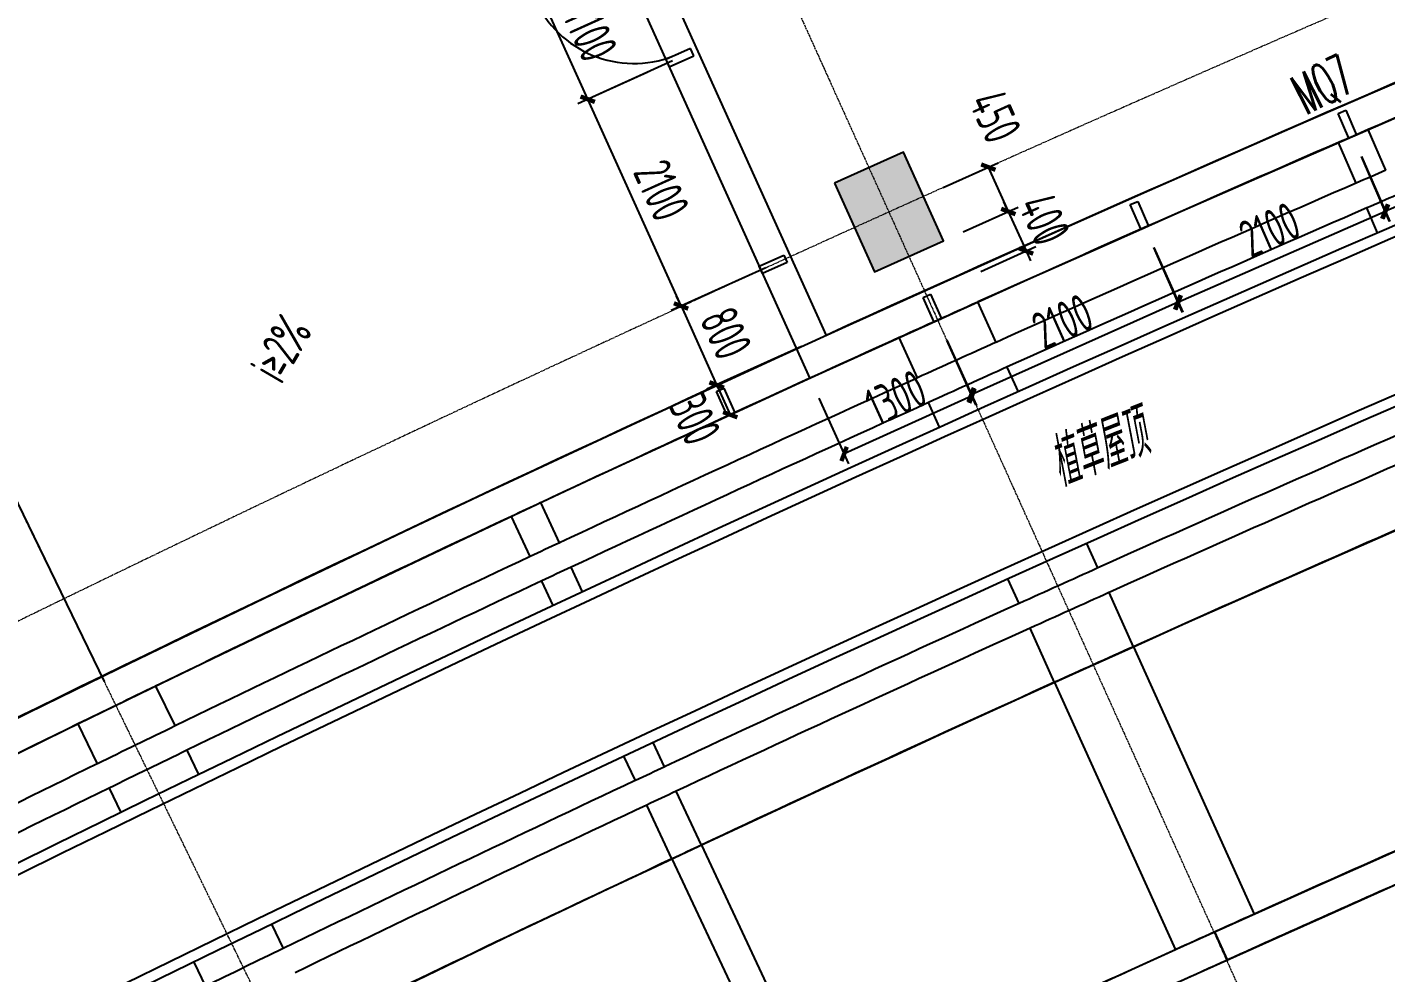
# Model space of a CAD drawing. Header units: millimetres. Extents: x 0 to 12110233, y -6694180 to 0.
# Drawn here: x 11649967 to 11662542, y -6433617 to -6424866 of the extents above; entities that cross this region are included whole.
import ezdxf

# ---------------------------------------------------------------- set-up
doc = ezdxf.new("R2010")
doc.units = ezdxf.units.MM
doc.header["$LTSCALE"] = 10
doc.linetypes.add('A1-RG-AXIS-3~4F$0$CENTER', pattern=[50.8, 31.75, -6.35, 6.35, -6.35])
for name, color, linetype in [('A1-RD-3F$0$A-DIMS-1：100', 1, 'Continuous'), ('A1-RD-3F$0$A-DOOR', 32, 'Continuous'), ('A1-RD-3F$0$A-GLAX', 140, 'Continuous'), ('A1-RD-3F$0$A-GLAZ', 140, 'Continuous'), ('A1-RD-3F$0$A-louban', 5, 'Continuous'), ('A1-RG-AXIS-3~4F$0$A-COLU-HATH', 8, 'Continuous'), ('A1-RG-AXIS-3~4F$0$A-COLUMN', 7, 'Continuous'), ('A1-RG-AXIS-3~4F$0$A2-RG-AXIS-150$0$A-DIMS-100', 1, 'Continuous'), ('A1-RI-F3$0$A-DIMS-1：100', 1, 'Continuous'), ('A1-RI-F3$0$A-EVAC1', 5, 'Continuous'), ('A1-RI-F3$0$A-GLAX', 140, 'Continuous'), ('A1-RI-F3$0$A-SYMB-NAME', 4, 'Continuous'), ('A1-RI-F3$0$A-SYMB-STRS', 1, 'Continuous'), ('A1-RI-F3$0$A-TEXT1', 4, 'Continuous'), ('A1-RI-F3$0$A1-RI-F3$0$A-DETL-PEN1', 245, 'Continuous'), ('A1-RI-F3$0$A1-RI-F3$0$A-DETL-PEN2', 233, 'Continuous'), ('A1-RI-F3$0$Crescent canopy$0$A-DETL-PEN1', 245, 'Continuous'), ('A1-RI-F3$0$Crescent canopy$0$A-DETL-PEN2', 233, 'Continuous'), ('A1-RI-F3$0$N-SYMB-DOOR', 13, 'Continuous'), ('A1-RI-F3$0$N-SYMB-DOOR1', 13, 'Continuous'), ('A1-RI-F3$0$N-SYMB-DOOR2', 13, 'Continuous')]:
    doc.layers.add(name, color=color, linetype=linetype)
doc.layers.add('A1-RG-AXIS-3~4F$0$A-GRID', color=1, linetype='A1-RG-AXIS-3~4F$0$CENTER', lineweight=9)
doc.styles.add('A1-RD-3F$0$XD2008', font='xd-hzs.shx', dxfattribs={"width": 0.7, "bigfont": 'xd-hztxt.shx'})
doc.styles.add('A1-RG-AXIS-3~4F$0$A2-RG-AXIS-150$0$XD2008', font='romans.shx', dxfattribs={"width": 0.7})
doc.styles.add('A1-RI-F3$0$ECADI', font='gbeitc.shx', dxfattribs={"width": 0.7, "bigfont": 'gbcbig.shx'})
doc.styles.add('A1-RI-F3$0$ECADI-SYM', font='simplex.shx', dxfattribs={"width": 0.7, "bigfont": 'hztxt.shx'})
doc.styles.add('A1-RI-F3$0$XD2008', font='xd-hzs.shx', dxfattribs={"width": 0.7, "bigfont": 'xd-hztxt.shx'})
doc.dimstyles.new('A1-RD-3F$0$XD100$0', dxfattribs={"dimscale": 100, "dimtxt": 3.5, "dimasz": 1, "dimexe": 1, "dimexo": 2, "dimgap": 1, "dimtad": 1, "dimdec": 0, "dimdsep": 46, "dimtxsty": 'A1-RD-3F$0$XD2008', "dimblk1": 'A1-RD-3F$0$_ArchTick', "dimblk2": 'A1-RD-3F$0$_ArchTick', "dimsah": 1, "dimcen": 2.5, "dimclrd": 1, "dimclre": 1, "dimclrt": 4, "dimaunit": 1, "dimadec": 0, "dimazin": 0, "dimtfac": 1, "dimtdec": 0, "dimtix": 1, "dimtmove": 2, "dimatfit": 3, "dimfxl": 0, "dimtolj": 1, "dimtzin": 0, "dimarcsym": 0})
doc.dimstyles.new('A1-RG-AXIS-3~4F$0$A2-RG-AXIS-150$0$XD100', dxfattribs={"dimscale": 100, "dimtxt": 5.5, "dimasz": 1.5, "dimexe": 1, "dimexo": 2, "dimgap": 0.5, "dimtad": 1, "dimdec": 0, "dimdsep": 46, "dimtxsty": 'A1-RG-AXIS-3~4F$0$A2-RG-AXIS-150$0$XD2008', "dimblk": 'A1-RG-AXIS-3~4F$0$A2-RG-AXIS-150$0$_ArchTick', "dimcen": 2.5, "dimclrt": 4, "dimaunit": 1, "dimadec": 3, "dimazin": 0, "dimtfac": 1, "dimtdec": 0, "dimtix": 1, "dimtmove": 0, "dimatfit": 3, "dimfxl": 0, "dimtolj": 1, "dimtzin": 0, "dimarcsym": 0})
doc.dimstyles.new('A1-RI-F3$0$XD100$0', dxfattribs={"dimscale": 100, "dimtxt": 3.5, "dimasz": 2, "dimexe": 1, "dimexo": 2, "dimgap": 1, "dimtad": 1, "dimdec": 0, "dimdsep": 46, "dimtxsty": 'A1-RI-F3$0$XD2008', "dimblk1": 'A1-RI-F3$0$_ArchTick', "dimblk2": 'A1-RI-F3$0$_ArchTick', "dimsah": 1, "dimcen": 2.5, "dimclrd": 1, "dimclre": 1, "dimclrt": 4, "dimaunit": 1, "dimadec": 0, "dimazin": 0, "dimtfac": 1, "dimtdec": 0, "dimtix": 1, "dimtmove": 2, "dimatfit": 3, "dimfxl": 0, "dimtolj": 1, "dimtzin": 0, "dimarcsym": 0})

# ---------------------------------------------------------------- blocks, each defined once
blk = doc.blocks.new('A1-RD-3F$0$_ArchTick')
at = {"color": 0, "linetype": 'ByBlock', "const_width": 0.4}
blk.add_lwpolyline([(-0.5, -0.5), (0.5, 0.5)], dxfattribs=at)
blk = doc.blocks.new('*D629')
at = {"layer": 'A1-RD-3F$0$A-DIMS-1：100', "color": 1, "linetype": 'ByBlock', "lineweight": -2}
for p, q in [((11664244, -6425233), (11664503, -6425836)), ((11664463, -6425744), (11662534, -6426573)), ((11662315, -6426062), (11662574, -6426665))]:
    blk.add_line(p, q, dxfattribs=at)
at = {"layer": 'A1-RD-3F$0$A-DIMS-1：100', "color": 1, "linetype": 'ByBlock', "lineweight": -2, "xscale": 100, "yscale": 100, "zscale": 100}
for p, rotation in [((11664463, -6425744), 23.2646039055425), ((11662534, -6426573), 203.2646039055425)]:
    blk.add_blockref('A1-RD-3F$0$_ArchTick', p, dxfattribs=dict(at, rotation=rotation))
at = {"layer": 'A1-RD-3F$0$A-DIMS-1：100', "color": 4, "linetype": 'ByBlock', "insert": (11663390, -6425906), "char_height": 350, "attachment_point": 5, "rotation": 23.2646, "style": 'A1-RD-3F$0$XD2008'}
blk.add_mtext('\\A1;2100', dxfattribs=at)
blk = doc.blocks.new('*D630')
at = {"layer": 'A1-RD-3F$0$A-DIMS-1：100', "color": 1, "linetype": 'ByBlock', "lineweight": -2}
for p, q in [((11662316, -6426062), (11662579, -6426663)), ((11662539, -6426571), (11660616, -6427414)), ((11660393, -6426905), (11660656, -6427506))]:
    blk.add_line(p, q, dxfattribs=at)
at = {"layer": 'A1-RD-3F$0$A-DIMS-1：100', "color": 1, "linetype": 'ByBlock', "lineweight": -2, "xscale": 100, "yscale": 100, "zscale": 100}
for p, rotation in [((11662539, -6426571), 23.67625480903238), ((11660616, -6427414), 203.6762548090324)]:
    blk.add_blockref('A1-RD-3F$0$_ArchTick', p, dxfattribs=dict(at, rotation=rotation))
at = {"layer": 'A1-RD-3F$0$A-DIMS-1：100', "color": 4, "linetype": 'ByBlock', "insert": (11661467, -6426741), "char_height": 350, "attachment_point": 5, "rotation": 23.6763, "style": 'A1-RD-3F$0$XD2008'}
blk.add_mtext('\\A1;2100', dxfattribs=at)
blk = doc.blocks.new('*D631')
at = {"layer": 'A1-RD-3F$0$A-DIMS-1：100', "color": 1, "linetype": 'ByBlock', "lineweight": -2}
for p, q in [((11660394, -6426905), (11660662, -6427504)), ((11660621, -6427412), (11658704, -6428269)), ((11658477, -6427762), (11658745, -6428361))]:
    blk.add_line(p, q, dxfattribs=at)
at = {"layer": 'A1-RD-3F$0$A-DIMS-1：100', "color": 1, "linetype": 'ByBlock', "lineweight": -2, "xscale": 100, "yscale": 100, "zscale": 100}
for p, rotation in [((11660621, -6427412), 24.08761257587259), ((11658704, -6428269), 204.0876125758726)]:
    blk.add_blockref('A1-RD-3F$0$_ArchTick', p, dxfattribs=dict(at, rotation=rotation))
at = {"layer": 'A1-RD-3F$0$A-DIMS-1：100', "color": 4, "linetype": 'ByBlock', "insert": (11659550, -6427590), "char_height": 350, "attachment_point": 5, "rotation": 24.0876, "style": 'A1-RD-3F$0$XD2008'}
blk.add_mtext('\\A1;2100', dxfattribs=at)
blk = doc.blocks.new('*D632')
at = {"layer": 'A1-RD-3F$0$A-DIMS-1：100', "color": 1, "linetype": 'ByBlock', "lineweight": -2}
for p, q in [((11658478, -6427761), (11658753, -6428368)), ((11658712, -6428277), (11657528, -6428815)), ((11657294, -6428299), (11657570, -6428906))]:
    blk.add_line(p, q, dxfattribs=at)
at = {"layer": 'A1-RD-3F$0$A-DIMS-1：100', "color": 1, "linetype": 'ByBlock', "lineweight": -2, "xscale": 100, "yscale": 100, "zscale": 100}
for p, rotation in [((11658712, -6428277), 24.42071179872743), ((11657528, -6428815), 204.4207117987275)]:
    blk.add_blockref('A1-RD-3F$0$_ArchTick', p, dxfattribs=dict(at, rotation=rotation))
at = {"layer": 'A1-RD-3F$0$A-DIMS-1：100', "color": 4, "linetype": 'ByBlock', "insert": (11658007, -6428295), "char_height": 350, "attachment_point": 5, "rotation": 24.4207, "style": 'A1-RD-3F$0$XD2008'}
blk.add_mtext('\\A1;1300', dxfattribs=at)
blk = doc.blocks.new('A1-RD-3F$0$chuangkuang')
at = {"linetype": 'ByBlock'}
for p, q in [((11593433, -6456040), (11593631, -6455887)), ((11593677, -6455946), (11593479, -6456099)), ((11593631, -6455887), (11593677, -6455946)), ((11593479, -6456099), (11593433, -6456040))]:
    blk.add_line(p, q, dxfattribs=at)
blk = doc.blocks.new('*D694')
at = {"layer": 'A1-RD-3F$0$A-DIMS-1：100', "color": 1, "linetype": 'ByBlock', "lineweight": -2}
for p, q in [((11656804, -6427092), (11655928, -6427487)), ((11656019, -6427446), (11655978, -6427355)), ((11656019, -6427446), (11656348, -6428176)), ((11657133, -6427822), (11656257, -6428217)), ((11656348, -6428176), (11656390, -6428267))]:
    blk.add_line(p, q, dxfattribs=at)
at = {"layer": 'A1-RD-3F$0$A-DIMS-1：100', "color": 1, "linetype": 'ByBlock', "lineweight": -2, "xscale": 100, "yscale": 100, "zscale": 100}
for p, rotation in [((11656019, -6427446), 294.2806048405198), ((11656348, -6428176), 114.2806048405199)]:
    blk.add_blockref('A1-RD-3F$0$_ArchTick', p, dxfattribs=dict(at, rotation=rotation))
at = {"layer": 'A1-RD-3F$0$A-DIMS-1：100', "color": 4, "linetype": 'ByBlock', "insert": (11656435, -6427698), "char_height": 350, "attachment_point": 5, "rotation": 294.2806, "style": 'A1-RD-3F$0$XD2008'}
blk.add_mtext('\\A1;800', dxfattribs=at)
blk = doc.blocks.new('*D695')
at = {"layer": 'A1-RD-3F$0$A-DIMS-1：100', "color": 1, "linetype": 'ByBlock', "lineweight": -2}
for p, q in [((11657133, -6427822), (11656259, -6428221)), ((11657258, -6428095), (11656383, -6428494)), ((11656350, -6428179), (11656474, -6428452))]:
    blk.add_line(p, q, dxfattribs=at)
at = {"layer": 'A1-RD-3F$0$A-DIMS-1：100', "color": 1, "linetype": 'ByBlock', "lineweight": -2, "xscale": 100, "yscale": 100, "zscale": 100}
for p, rotation in [((11656350, -6428179), 114.4987866525327), ((11656474, -6428452), 294.4987866525327)]:
    blk.add_blockref('A1-RD-3F$0$_ArchTick', p, dxfattribs=dict(at, rotation=rotation))
at = {"layer": 'A1-RD-3F$0$A-DIMS-1：100', "color": 4, "linetype": 'ByBlock', "insert": (11656148, -6428494), "char_height": 350, "attachment_point": 5, "rotation": 294.4988, "style": 'A1-RD-3F$0$XD2008'}
blk.add_mtext('\\A1;300', dxfattribs=at)
blk = doc.blocks.new('*D615')
at = {"layer": 'A1-RD-3F$0$A-DIMS-1：100', "color": 1, "linetype": 'ByBlock', "lineweight": -2}
for p, q in [((11655940, -6425178), (11655064, -6425574)), ((11656019, -6427446), (11655155, -6425532)), ((11656804, -6427092), (11655928, -6427488))]:
    blk.add_line(p, q, dxfattribs=at)
at = {"layer": 'A1-RD-3F$0$A-DIMS-1：100', "color": 1, "linetype": 'ByBlock', "lineweight": -2, "xscale": 100, "yscale": 100, "zscale": 100}
for p, rotation in [((11655155, -6425532), 114.2932865633987), ((11656019, -6427446), 294.2932865633987)]:
    blk.add_blockref('A1-RD-3F$0$_ArchTick', p, dxfattribs=dict(at, rotation=rotation))
at = {"layer": 'A1-RD-3F$0$A-DIMS-1：100', "color": 4, "linetype": 'ByBlock', "insert": (11655838, -6426376), "char_height": 350, "attachment_point": 5, "rotation": 294.2933, "style": 'A1-RD-3F$0$XD2008'}
blk.add_mtext('\\A1;2100', dxfattribs=at)
blk = doc.blocks.new('A1-RD-3F$0$A-X-D2-60$0$d1000')
at = {"layer": 'A1-RD-3F$0$A-DOOR'}
blk.add_lwpolyline([(1257258, 175907), (1257258, 175942), (1256258, 175942), (1256258, 175907)], close=True, dxfattribs=at)
blk.add_arc((1257258, 175942), 1000, 182.0058, 269.9549, dxfattribs=at)
blk = doc.blocks.new('*D597')
at = {"layer": 'A1-RD-3F$0$A-DIMS-1：100', "color": 1, "linetype": 'ByBlock', "lineweight": -2}
for p, q in [((11655260, -6424279), (11654612, -6424571)), ((11655155, -6425533), (11654703, -6424530)), ((11655712, -6425281), (11655064, -6425574))]:
    blk.add_line(p, q, dxfattribs=at)
at = {"layer": 'A1-RD-3F$0$A-DIMS-1：100', "color": 1, "linetype": 'ByBlock', "lineweight": -2, "xscale": 100, "yscale": 100, "zscale": 100}
for p, rotation in [((11654703, -6424530), 114.2936134837161), ((11655155, -6425533), 294.2936134837162)]:
    blk.add_blockref('A1-RD-3F$0$_ArchTick', p, dxfattribs=dict(at, rotation=rotation))
at = {"layer": 'A1-RD-3F$0$A-DIMS-1：100', "color": 4, "linetype": 'ByBlock', "insert": (11655180, -6424918), "char_height": 350, "attachment_point": 5, "rotation": 294.2936, "style": 'A1-RD-3F$0$XD2008'}
blk.add_mtext('\\A1;1100', dxfattribs=at)
blk = doc.blocks.new('A1-RI-F3$0$_ArchTick')
at = {"color": 0, "linetype": 'ByBlock', "const_width": 0.4}
blk.add_lwpolyline([(-0.5, -0.5), (0.5, 0.5)], dxfattribs=at)
blk = doc.blocks.new('*D298')
at = {"layer": 'A1-RI-F3$0$A-DIMS-1：100', "color": 1, "linetype": 'ByBlock', "lineweight": -2}
for p, q in [((11658444, -6426350), (11658954, -6426120)), ((11658863, -6426161), (11659048, -6426571)), ((11658629, -6426760), (11659139, -6426530))]:
    blk.add_line(p, q, dxfattribs=at)
at = {"layer": 'A1-RI-F3$0$A-DIMS-1：100', "color": 1, "linetype": 'ByBlock', "lineweight": -2, "xscale": 100, "yscale": 100, "zscale": 100}
for p, rotation in [((11658863, -6426161), 114.2934254014057), ((11659048, -6426571), 294.2934254014057)]:
    blk.add_blockref('A1-RI-F3$0$_ArchTick', p, dxfattribs=dict(at, rotation=rotation))
at = {"layer": 'A1-RI-F3$0$A-DIMS-1：100', "color": 4, "linetype": 'ByBlock', "insert": (11658927, -6425691), "char_height": 350, "attachment_point": 5, "rotation": 294.2934, "style": 'A1-RI-F3$0$XD2008'}
blk.add_mtext('\\A1;450', dxfattribs=at)
blk = doc.blocks.new('*D299')
at = {"layer": 'A1-RI-F3$0$A-DIMS-1：100', "color": 1, "linetype": 'ByBlock', "lineweight": -2}
for p, q in [((11659048, -6426572), (11659007, -6426481)), ((11658629, -6426761), (11659139, -6426531)), ((11659048, -6426572), (11659212, -6426937)), ((11658793, -6427126), (11659304, -6426896)), ((11659212, -6426937), (11659253, -6427028))]:
    blk.add_line(p, q, dxfattribs=at)
at = {"layer": 'A1-RI-F3$0$A-DIMS-1：100', "color": 1, "linetype": 'ByBlock', "lineweight": -2, "xscale": 100, "yscale": 100, "zscale": 100}
for p, rotation in [((11659048, -6426572), 294.224879347044), ((11659212, -6426937), 114.224879347044)]:
    blk.add_blockref('A1-RI-F3$0$_ArchTick', p, dxfattribs=dict(at, rotation=rotation))
at = {"layer": 'A1-RI-F3$0$A-DIMS-1：100', "color": 4, "linetype": 'ByBlock', "insert": (11659381, -6426642), "char_height": 350, "attachment_point": 5, "rotation": 294.2249, "style": 'A1-RI-F3$0$XD2008'}
blk.add_mtext('\\A1;400', dxfattribs=at)
blk = doc.blocks.new('A1-RG-AXIS-3~4F$0$A2-RG-AXIS-150$0$_ArchTick')
at = {"color": 0, "linetype": 'ByBlock', "const_width": 0.4}
blk.add_lwpolyline([(-0.5, -0.5), (0.5, 0.5)], dxfattribs=at)
blk = doc.blocks.new('*D711')
at = {"layer": 'A1-RG-AXIS-3~4F$0$A2-RG-AXIS-150$0$A-DIMS-100', "color": 0, "lineweight": -2, "ltscale": 3}
for p, q in [((11670910, -6387267), (11670916, -6387284)), ((11580897, -6435951), (11580908, -6435965))]:
    blk.add_line(p, q, dxfattribs=at)
blk.add_arc((11778732, -6694179), 325182, 109.35703, 127.45663, dxfattribs=at)
at = {"layer": 'A1-RG-AXIS-3~4F$0$A2-RG-AXIS-150$0$A-DIMS-100', "color": 0, "lineweight": -2, "ltscale": 3, "xscale": 150, "yscale": 150, "zscale": 150}
for p, rotation in [((11670949, -6387378), 19.35703132825471), ((11580969, -6436044), 217.4566338573137)]:
    blk.add_blockref('A1-RG-AXIS-3~4F$0$A2-RG-AXIS-150$0$_ArchTick', p, dxfattribs=dict(at, rotation=rotation))
at = {"layer": 'A1-RG-AXIS-3~4F$0$A2-RG-AXIS-150$0$A-DIMS-100', "color": 4, "ltscale": 3, "insert": (11623903, -6407911), "char_height": 375, "attachment_point": 5, "rotation": 28.4068, "style": 'A1-RG-AXIS-3~4F$0$A2-RG-AXIS-150$0$XD2008'}
blk.add_mtext('\\A1;18°5\'59"', dxfattribs=at)
blk = doc.blocks.new('A1-RG-AXIS-3~4F$0$colu')
at = {"layer": 'A1-RG-AXIS-3~4F$0$A-COLU-HATH', "linetype": 'ByBlock'}
h = blk.add_hatch(color=256, dxfattribs=at)
h.paths.add_polyline_path([(11645506, -6407138), (11645842, -6407864), (11645388, -6408074), (11645053, -6407348)])
h.paths.add_polyline_path([(11672567, -6404095), (11672841, -6404846), (11673311, -6404675), (11673037, -6403924)])
h.paths.add_polyline_path([(11669749, -6396288), (11670092, -6397229), (11670562, -6397058), (11670219, -6396117)])
h.paths.add_polyline_path([(11648218, -6414201), (11648554, -6414927), (11649008, -6414718), (11648672, -6413991)])
h.paths.add_polyline_path([(11630302, -6423285), (11630693, -6423983), (11631129, -6423739), (11630739, -6423040)])
h.paths.add_polyline_path([(11626248, -6416039), (11626639, -6416737), (11627075, -6416493), (11626684, -6415795)])
h.paths.add_polyline_path([(11604911, -6438704), (11605417, -6439448), (11605996, -6439055), (11605490, -6438311)])
h.paths.add_polyline_path([(11612319, -6433818), (11612802, -6434577), (11613393, -6434200), (11612909, -6433442)])
h.paths.add_polyline_path([(11678236, -6409178), (11678568, -6410121), (11679228, -6409889), (11678897, -6408946)])
h.paths.add_polyline_path([(11591264, -6433839), (11591159, -6433557), (11590222, -6433908), (11590400, -6434382)])
h.paths.add_polyline_path([(11582706, -6437301), (11582516, -6436795), (11581580, -6437146), (11581700, -6437471)])
h.paths.add_polyline_path([(11606395, -6455924), (11606921, -6456654), (11607489, -6456244), (11606962, -6455514)])
h.paths.add_polyline_path([(11613307, -6451074), (11613812, -6451818), (11614392, -6451425), (11613886, -6450680)])
h.paths.add_polyline_path([(11620356, -6446424), (11620839, -6447183), (11621430, -6446806), (11620946, -6446047)])
h.paths.add_polyline_path([(11627535, -6441978), (11627997, -6442751), (11628598, -6442392), (11628136, -6441619)])
h.paths.add_polyline_path([(11634839, -6437741), (11635279, -6438526), (11635889, -6438184), (11635450, -6437399)])
h.paths.add_polyline_path([(11642262, -6433715), (11642678, -6434512), (11643299, -6434188), (11642882, -6433391)])
h.paths.add_polyline_path([(11657439, -6426310), (11657809, -6427131), (11658447, -6426843), (11658077, -6426022)])
h.paths.add_polyline_path([(11665180, -6422938), (11665527, -6423769), (11666173, -6423499), (11665826, -6422668)])
h.paths.add_polyline_path([(11673015, -6419789), (11673338, -6420629), (11673991, -6420379), (11673669, -6419538)])
h.paths.add_polyline_path([(11675949, -6402668), (11676281, -6403611), (11676941, -6403379), (11676610, -6402436)])
h.paths.add_polyline_path([(11632163, -6412872), (11631542, -6413196), (11632283, -6414615), (11632904, -6414290)])
h.paths.add_polyline_path([(11648553, -6404923), (11647915, -6405211), (11648573, -6406669), (11649211, -6406381)])
h.paths.add_polyline_path([(11590472, -6449024), (11591080, -6449817), (11591635, -6449392), (11591027, -6448598)])
h.paths.add_polyline_path([(11601626, -6449315), (11602153, -6450044), (11602720, -6449635), (11602194, -6448905)])
h.paths.add_polyline_path([(11597647, -6443800), (11598174, -6444530), (11598741, -6444120), (11598215, -6443391)])
h.paths.add_polyline_path([(11600306, -6431919), (11600812, -6432664), (11601391, -6432270), (11600885, -6431526)])
h.paths.add_polyline_path([(11615974, -6439552), (11616458, -6440311), (11617048, -6439934), (11616564, -6439175)])
h.paths.add_polyline_path([(11615655, -6422109), (11616117, -6422881), (11616718, -6422522), (11616256, -6421750)])
h.paths.add_polyline_path([(11619863, -6429147), (11620325, -6429919), (11620926, -6429560), (11620464, -6428788)])
h.paths.add_polyline_path([(11630859, -6430629), (11631299, -6431414), (11631910, -6431072), (11631470, -6430287)])
h.paths.add_polyline_path([(11627539, -6424694), (11627978, -6425480), (11628589, -6425138), (11628150, -6424353)])
h.paths.add_polyline_path([(11638488, -6426491), (11638905, -6427289), (11639525, -6426965), (11639108, -6426167)])
h.paths.add_polyline_path([(11646232, -6422575), (11646626, -6423384), (11647255, -6423078), (11646862, -6422268)])
h.paths.add_polyline_path([(11654086, -6418882), (11654456, -6419702), (11655094, -6419414), (11654724, -6418594)])
h.paths.add_polyline_path([(11659423, -6409141), (11659770, -6409971), (11660416, -6409702), (11660069, -6408871)])
h.paths.add_polyline_path([(11662042, -6415416), (11662388, -6416247), (11663034, -6415977), (11662688, -6415147)])
h.paths.add_polyline_path([(11670094, -6412181), (11670417, -6413021), (11671070, -6412770), (11670748, -6411930)])
edge = h.paths.add_edge_path()
edge.add_arc((11595249, -6454684), 425, 0, 360)
h.paths.add_polyline_path([(11585545, -6442594), (11586154, -6443388), (11586709, -6442962), (11586101, -6442168)])
h.paths.add_polyline_path([(11592849, -6437150), (11593376, -6437880), (11593943, -6437471), (11593417, -6436741)])
h.paths.add_polyline_path([(11608730, -6444330), (11609235, -6445075), (11609815, -6444682), (11609309, -6443937)])
h.paths.add_polyline_path([(11607910, -6426904), (11608394, -6427663), (11608984, -6427286), (11608500, -6426527)])
h.paths.add_polyline_path([(11623353, -6434983), (11623815, -6435756), (11624415, -6435396), (11623953, -6434624)])
h.paths.add_polyline_path([(11623535, -6417538), (11623974, -6418324), (11624585, -6417982), (11624146, -6417197)])
h.paths.add_polyline_path([(11635339, -6420464), (11635756, -6421262), (11636376, -6420938), (11635960, -6420140)])
h.paths.add_polyline_path([(11643258, -6416460), (11643651, -6417269), (11644281, -6416963), (11643887, -6416153)])
h.paths.add_polyline_path([(11651288, -6412684), (11651658, -6413504), (11652296, -6413216), (11651926, -6412396)])
h.paths.add_polyline_path([(11656266, -6401573), (11656651, -6402496), (11657297, -6402226), (11656912, -6401304)])
h.paths.add_polyline_path([(11664718, -6398177), (11665077, -6399111), (11665730, -6398860), (11665372, -6397926)])
h.paths.add_polyline_path([(11667657, -6405832), (11667980, -6406673), (11668633, -6406422), (11668311, -6405582)])
h.paths.add_polyline_path([(11673265, -6395025), (11673596, -6395969), (11674256, -6395737), (11673925, -6394793)])
edge = h.paths.add_edge_path()
edge.add_arc((11681417, -6417175), 425, 0, 360)
edge = h.paths.add_edge_path()
edge.add_arc((11600176, -6461115), 425, 0, 360)
edge = h.paths.add_edge_path()
edge.add_arc((11640554, -6410101), 425, 0, 360)
at = {"layer": 'A1-RG-AXIS-3~4F$0$A-COLUMN'}
blk.add_lwpolyline([(11657439, -6426310), (11657809, -6427131), (11658447, -6426843), (11658077, -6426022)], close=True, dxfattribs=at)
blk = doc.blocks.new('A1-RI-F3$0$mc')
at = {"layer": 'A1-RI-F3$0$N-SYMB-DOOR', "style": 'A1-RI-F3$0$ECADI-SYM', "width": 0.7}
for tag, p in [('门窗主编号1', (55.7, -311.3)), ('门窗主编号2', (667.6, -311.3))]:
    blk.add_attdef(tag, p, '', height=180, dxfattribs=at)
at = {"layer": 'A1-RI-F3$0$N-SYMB-DOOR', "style": 'A1-RI-F3$0$ECADI-SYM', "width": 0.7, "flags": 1}
for tag, p in [('洞口尺寸(宽X高)', (55.6, -717.2)), ('备注', (57.1, -921.2))]:
    blk.add_attdef(tag, p, '', height=180, dxfattribs=at)
at = {"layer": 'A1-RI-F3$0$N-SYMB-DOOR1', "style": 'A1-RI-F3$0$ECADI-SYM', "width": 0.7}
blk.add_attdef('门窗辅编号1', (55.7, -516.1), '', height=180, dxfattribs=at)
at = {"layer": 'A1-RI-F3$0$N-SYMB-DOOR2', "style": 'A1-RI-F3$0$ECADI-SYM', "width": 0.7}
blk.add_attdef('门窗辅编号2', (311.5, -516.1), '', height=180, dxfattribs=at)
blk = doc.blocks.new('A1-RI-F3$0$A1-RI-F3$0$CRESCENT')
at = {"layer": 'A1-RI-F3$0$A1-RI-F3$0$A-DETL-PEN1'}
for radius, start, end in [(291580, 107.79006, 130.53329), (291480, 107.79008, 130.53322), (290140, 107.79045, 130.53224), (290040, 107.79047, 130.53216)]:
    blk.add_arc((761388, 423551), radius, start, end, dxfattribs=at)
at = {"layer": 'A1-RI-F3$0$A1-RI-F3$0$A-DETL-PEN2'}
for p, q in [((645196, 691526), (645033, 691902)), ((644921, 691407), (644758, 691783)), ((645120, 690948), (645020, 691177)), ((641589, 689933), (641420, 690307)), ((640860, 689604), (640691, 689978)), ((641795, 689477), (641692, 689705)), ((641066, 689148), (640963, 689376)), ((637549, 688079), (637375, 688450)), ((637278, 687952), (637104, 688323)), ((642531, 687846), (642428, 688073)), ((637762, 687626), (637655, 687853)), ((641802, 687517), (641699, 687744)), ((637490, 687499), (637384, 687725)), ((642860, 687117), (642634, 687618)), ((642131, 686787), (641905, 687289)), ((642860, 687117), (643977, 684642)), ((633810, 686752), (633990, 686383)), ((642131, 686787), (643248, 684313)), ((633091, 686402), (633270, 686033)), ((638521, 686006), (638415, 686232)), ((634099, 686158), (634208, 685933)), ((638250, 685878), (638144, 686104)), ((633379, 685809), (633489, 685583)), ((638861, 685281), (638627, 685779)), ((638589, 685154), (638356, 685652)), ((638861, 685281), (640013, 682823)), ((638589, 685154), (639742, 682696)), ((634882, 684549), (634991, 684324)), ((643730, 684218), (643613, 684477)), ((634163, 684199), (634272, 683974))]:
    blk.add_line(p, q, dxfattribs=at)
for centre, radius, start, end in [((761380, 423550), 288986, 105.8232, 130.74813), ((761380, 423550), 286271, 105.7964, 131.29161), ((761380, 423550), 285986, 105.79356, 131.34926), ((761380, 423568), 292472, 112.72605, 113.44122), ((761377, 423577), 292462, 113.44122, 113.49999), ((761383, 423564), 292477, 113.5, 114.21485), ((761377, 423577), 292052, 113.44118, 113.50003), ((761383, 423564), 292067, 113.50005, 114.21474), ((761377, 423577), 291802, 113.44115, 113.50006), ((761383, 423564), 291817, 113.50007, 114.21467), ((761404, 423516), 292529, 114.21483, 114.37152), ((761406, 423510), 292535, 114.37152, 115.08654), ((761404, 423517), 292119, 114.21472, 114.37163), ((761404, 423517), 291869, 114.21465, 114.3717), ((761406, 423510), 292125, 114.37163, 115.0865), ((761406, 423510), 291875, 114.3717, 115.08647), ((761383, 423564), 289777, 113.50028, 114.21412), ((761383, 423564), 289527, 113.5003, 114.21405), ((761395, 423535), 292508, 115.08654, 115.14531), ((761376, 423575), 292464, 115.14529, 115.86017), ((761395, 423535), 292098, 115.0865, 115.14535), ((761376, 423575), 292054, 115.14534, 115.86006), ((761395, 423536), 291848, 115.08648, 115.14537), ((761404, 423517), 289828, 114.2141, 114.37225), ((761376, 423575), 291804, 115.14536, 115.86), ((761403, 423517), 289578, 114.21403, 114.37232), ((761406, 423511), 289835, 114.37225, 115.08626), ((761406, 423511), 289585, 114.37232, 115.08624), ((761377, 423574), 292465, 115.86017, 116.0169), ((761382, 423563), 292477, 116.0169, 116.73138), ((761377, 423574), 292055, 115.86006, 116.01701), ((761377, 423574), 291805, 115.86, 116.01708), ((761382, 423563), 292067, 116.01701, 116.73135), ((761395, 423536), 289807, 115.08627, 115.14558), ((761376, 423575), 289764, 115.14557, 115.85944), ((761382, 423563), 291817, 116.01708, 116.73133), ((761395, 423536), 289557, 115.08625, 115.14561), ((761376, 423575), 289514, 115.14559, 115.85937), ((761377, 423574), 289766, 115.85944, 116.01763)]:
    blk.add_arc(centre, radius, start, end, dxfattribs=at)
blk = doc.blocks.new('A1-RI-F3$0$Crescent canopy$0$CRESCENT')
at = {"layer": 'A1-RI-F3$0$Crescent canopy$0$A-DETL-PEN1'}
for radius, start, end in [(291580, 107.79006, 130.53329), (291480, 107.79008, 130.53322), (290140, 107.79045, 130.53224), (290040, 107.79047, 130.53216)]:
    blk.add_arc((761388, 423551), radius, start, end, dxfattribs=at)
at = {"layer": 'A1-RI-F3$0$Crescent canopy$0$A-DETL-PEN2'}
for p, q in [((645196, 691526), (645033, 691902)), ((644921, 691407), (644758, 691783)), ((645120, 690948), (645020, 691177)), ((641589, 689933), (641420, 690307)), ((640860, 689604), (640691, 689978)), ((641795, 689477), (641692, 689705)), ((641066, 689148), (640963, 689376)), ((637549, 688079), (637375, 688450)), ((637278, 687952), (637104, 688323)), ((642531, 687846), (642428, 688073)), ((637762, 687626), (637655, 687853)), ((641802, 687517), (641699, 687744)), ((637490, 687499), (637384, 687725)), ((642860, 687117), (642634, 687618)), ((642131, 686787), (641905, 687289)), ((642860, 687117), (643977, 684642)), ((633810, 686752), (633990, 686383)), ((642131, 686787), (643248, 684313)), ((633091, 686402), (633270, 686033)), ((638521, 686006), (638415, 686232)), ((634099, 686158), (634208, 685933)), ((638250, 685878), (638144, 686104)), ((633379, 685809), (633489, 685583)), ((638861, 685281), (638627, 685779)), ((638589, 685154), (638356, 685652)), ((638861, 685281), (640013, 682823)), ((638589, 685154), (639742, 682696)), ((634882, 684549), (634991, 684324)), ((643730, 684218), (643613, 684477)), ((634163, 684199), (634272, 683974))]:
    blk.add_line(p, q, dxfattribs=at)
for centre, radius, start, end in [((761380, 423568), 292472, 112.72605, 113.44122), ((761377, 423577), 292462, 113.44122, 113.49999), ((761383, 423564), 292477, 113.5, 114.21485), ((761377, 423577), 292052, 113.44118, 113.50003), ((761383, 423564), 292067, 113.50005, 114.21474), ((761377, 423577), 291802, 113.44115, 113.50006), ((761383, 423564), 291817, 113.50007, 114.21467), ((761404, 423516), 292529, 114.21483, 114.37152), ((761406, 423510), 292535, 114.37152, 115.08654), ((761404, 423517), 292119, 114.21472, 114.37163), ((761404, 423517), 291869, 114.21465, 114.3717), ((761406, 423510), 292125, 114.37163, 115.0865), ((761406, 423510), 291875, 114.3717, 115.08647), ((761383, 423564), 289777, 113.50028, 114.21412), ((761383, 423564), 289527, 113.5003, 114.21405), ((761383, 423564), 288977, 113.50036, 114.2139), ((761395, 423535), 292508, 115.08654, 115.14531), ((761376, 423575), 292464, 115.14529, 115.86017), ((761395, 423535), 292098, 115.0865, 115.14535), ((761376, 423575), 292054, 115.14534, 115.86006), ((761395, 423536), 291848, 115.08648, 115.14537), ((761404, 423517), 289828, 114.2141, 114.37225), ((761376, 423575), 291804, 115.14536, 115.86), ((761403, 423517), 289578, 114.21403, 114.37232), ((761406, 423511), 289835, 114.37225, 115.08626), ((761406, 423511), 289585, 114.37232, 115.08624), ((761403, 423517), 289028, 114.21388, 114.37247), ((761377, 423574), 292465, 115.86017, 116.0169), ((761406, 423511), 289035, 114.37247, 115.08618), ((761382, 423563), 292477, 116.0169, 116.73138), ((761377, 423574), 292055, 115.86006, 116.01701), ((761377, 423574), 291805, 115.86, 116.01708), ((761382, 423563), 292067, 116.01701, 116.73135), ((761395, 423536), 289807, 115.08627, 115.14558), ((761393, 423539), 286289, 113.50064, 114.21308), ((761376, 423575), 289764, 115.14557, 115.85944), ((761382, 423563), 291817, 116.01708, 116.73133), ((761395, 423536), 289557, 115.08625, 115.14561), ((761376, 423575), 289514, 115.14559, 115.85937), ((761395, 423536), 289007, 115.08619, 115.14566), ((761376, 423575), 288964, 115.14565, 115.85922), ((761395, 423535), 286008, 113.882, 114.29313), ((761403, 423517), 286313, 114.21313, 114.37322), ((761377, 423574), 289766, 115.85944, 116.01763), ((761389, 423549), 286277, 114.37317, 115.08595), ((761393, 423539), 286003, 114.29313, 114.70462)]:
    blk.add_arc(centre, radius, start, end, dxfattribs=at)
blk = doc.blocks.new('A1-RI-F3$0$A1RUODIANJIAN')
at = {"layer": 'A1-RI-F3$0$A-SYMB-NAME', "linetype": 'ByBlock', "style": 'A1-RI-F3$0$XD2008', "width": 0.7}
blk.add_attdef('A1RUODIANJIAN', (11587156, -6438427), '', height=350, dxfattribs=at)
blk = doc.blocks.new('A1-RD-3F')
at = {"layer": 'A1-RD-3F$0$A-GLAX', "ltscale": 0.25}
for p, q in [((11655736.1, -6424118.5), (11657361.1, -6427718.6)), ((11655462.6, -6424241.9), (11657211.5, -6428116.5))]:
    blk.add_line(p, q, dxfattribs=at)
at = {"layer": 'A1-RD-3F$0$A-GLAZ', "ltscale": 0.25}
for radius, start, end in [(292800, 108.984813, 114.488967), (292500, 108.926088, 127.887577), (292800, 114.547716, 117.32969)]:
    blk.add_arc((11778731.9, -6694178.6), radius, start, end, dxfattribs=at)
at = {"layer": 'A1-RD-3F$0$A-louban'}
blk.add_lwpolyline([(11599156.3, -6462911.6, -0.0824084), (11683479, -6417305.5), (11680005, -6407185.2, 0.0013406), (11678467.4, -6407718.7)], format="xyb", dxfattribs=at)
at = {"linetype": 'ByBlock', "xscale": -1, "rotation": 62.15004780977274}
blk.add_blockref('A1-RD-3F$0$chuangkuang', (11363805.2, 6841539.2), dxfattribs=at)
at = {"linetype": 'ByBlock'}
for p, rotation in [((2526254.5, -16049958.6), 75.60258835690998), ((2593661.5, -16116144.4), 76.01393909662195), ((1904259.2, 2571655), 346.4140434520087), ((2659627.4, -16180078.4), 76.41404346535376), ((2729894.2, -16247057.4), 76.83665205505044)]:
    blk.add_blockref('A1-RD-3F$0$chuangkuang', p, dxfattribs=dict(at, rotation=rotation))
at = {"layer": 'A1-RD-3F$0$A-DOOR', "rotation": 24.38176701353994}
blk.add_blockref('A1-RD-3F$0$A-X-D2-60$0$d1000', (10583083.1, -7103466.9), dxfattribs=at)
at = {"layer": 'A1-RD-3F$0$A-DIMS-1：100', "color": 3, "linetype": 'ByBlock'}
for p1, p2, distance, picture, middle in [((11655894.6, -6425199), (11655442.1, -6424196.4), 810.9, '*D597', (11655179.9, -6424918.2)), ((11656986.4, -6427010), (11656122.4, -6425096), 1060.9, '*D615', (11655838.1, -6426376.3)), ((11664164.8, -6425049.2), (11662235.6, -6425878.7), 756.1, '*D629', (11663390.2, -6425906)), ((11662235.6, -6425878.7), (11660312.3, -6426722), 756.1, '*D630', (11661467.2, -6426740.9)), ((11660312.3, -6426722), (11658395.2, -6427579.1), 756.1, '*D631', (11659550.1, -6427589.7)), ((11656986.4, -6427010), (11657315.4, -6427739.4), -1060.7, '*D694', (11656434.6, -6427697.8)), ((11658395.2, -6427579.1), (11657211.5, -6428116.5), 766.6, '*D632', (11658006.6, -6428295.4))]:
    dim = blk.add_aligned_dim(p1=p1, p2=p2, distance=distance, dimstyle='A1-RD-3F$0$XD100$0', override={"dimasz": 1}, dxfattribs=at)
    dim.commit()
    dim.dimension.update_dxf_attribs({"geometry": picture, "text_midpoint": middle})
dim = blk.add_linear_dim(base=(11656474.4, -6428452.3), p1=(11657315.4, -6427739.4), p2=(11657439.8, -6428012.4), angle=294.49879, dimstyle='A1-RD-3F$0$XD100$0', override={"dimasz": 1}, dxfattribs=at)
dim.commit()
dim.dimension.update_dxf_attribs({"geometry": '*D695', "text_midpoint": (11656148.5, -6428494.1), "dimtype": 129})
blk = doc.blocks.new('A1-RG-AXIS-3~4F')
at = {"layer": 'A1-RG-AXIS-3~4F$0$A-GRID', "linetype": 'A1-RG-AXIS-3~4F$0$CENTER', "ltscale": 0.05}
blk.add_lwpolyline([(11682866.1, -6392336.6, 0.1037295), (11569674.9, -6456283.6, 0.1037295)], format="xyb", dxfattribs=at)
for points in [[(11644736.5, -6397318.9), (11661852.7, -6435239)], [(11654465.7, -6438701.8), (11636267.7, -6401288.8)]]:
    blk.add_lwpolyline(points, dxfattribs=at)
at = {"layer": 'A1-RG-AXIS-3~4F$0$A-GRID', "ltscale": 0.05}
for points in [[(11690526.5, -6414141.6, 0.1045271), (11584753.6, -6473784.9, 0.1045271)], [(11691982.6, -6418505.7, 0.1046376), (11587756.3, -6477270.1)]]:
    blk.add_lwpolyline(points, format="xyb", dxfattribs=at)
at = {"layer": 'A1-RG-AXIS-3~4F$0$A-GRID', "linetype": 'A1-RG-AXIS-3~4F$0$CENTER', "ltscale": 0.05}
blk.add_arc((11778731.9, -6694178.6), 308600, 107.574373, 131.323037, dxfattribs=at)
at = {"layer": 'A1-RG-AXIS-3~4F$0$A-GRID', "ltscale": 0.05}
blk.add_arc((11778731.9, -6694178.6), 301700, 107.53359, 131.336201, dxfattribs=at)
at = {"layer": 'A1-RG-AXIS-3~4F$0$A-COLU-HATH', "linetype": 'ByBlock'}
blk.add_blockref('A1-RG-AXIS-3~4F$0$colu', (0, 0), dxfattribs=at)
at = {"layer": 'A1-RG-AXIS-3~4F$0$A2-RG-AXIS-150$0$A-DIMS-100', "ltscale": 3}
dim = blk.add_angular_dim_3p(base=(11639299.9, -6400406.2), center=(11778731.9, -6694178.6), p1=(11670976.3, -6387456), p2=(11581018.9, -6436109.7), dimstyle='A1-RG-AXIS-3~4F$0$A2-RG-AXIS-150$0$XD100', override={"dimtxt": 3.75, "dimadec": 4}, dxfattribs=at)
dim.commit()
dim.dimension.update_dxf_attribs({"geometry": '*D711', "text_midpoint": (11623903.2, -6407910.6)})
blk = doc.blocks.new('A1-RI-F3')
at = {"layer": 'A1-RI-F3$0$A-EVAC1'}
blk.add_line((11647049.8, -6423455.4), (11650680.3, -6430919.5), dxfattribs=at)
at = {"layer": 'A1-RI-F3$0$A-GLAX', "ltscale": 0.25}
blk.add_line((11657211.5, -6428116.5), (11657211.5, -6428116.5), dxfattribs=at)
for radius in [301300.2, 301050.2]:
    blk.add_arc((11778731.9, -6694178.6), radius, 114.60277, 117.274604, dxfattribs=at)
at = {"layer": 'A1-RI-F3$0$A-SYMB-STRS'}
blk.add_lwpolyline([(11652325.3, -6428330.9, 0, 0, 0), (11653047.4, -6426984.8, 80, 0, 0), (11653189.2, -6426720.4, 0, 0, 0)], format="xyseb", dxfattribs=at)
for name, p in [('A1-RG-AXIS-3~4F', (0, 0)), ('A1-RI-F3$0$Crescent canopy$0$CRESCENT', (11017346, -7117715.9))]:
    blk.add_blockref(name, p)
at = {"color": 3, "linetype": 'ByBlock'}
blk.add_blockref('A1-RD-3F', (0, 0), dxfattribs=at)
at = {"layer": 'A1-RI-F3$0$A-SYMB-NAME', "linetype": 'ByBlock'}
ref = blk.add_blockref('A1-RI-F3$0$A1RUODIANJIAN', (250596.6, -13189659.2), dxfattribs=dict(at, rotation=59.7275924111363))
ref.add_attrib('A1RUODIANJIAN', 'i≥2%', (11652321, -6428182.8), dxfattribs={"linetype": 'ByBlock', "height": 350, "rotation": 59.72759, "style": 'A1-RI-F3$0$XD2008', "width": 0.7})
at = {"layer": 'A1-RI-F3$0$Crescent canopy$0$A-DETL-PEN2'}
blk.add_blockref('A1-RI-F3$0$A1-RI-F3$0$CRESCENT', (11017346, -7117715.9), dxfattribs=at)
at = {"layer": 'A1-RI-F3$0$N-SYMB-DOOR'}
ref = blk.add_blockref('A1-RI-F3$0$mc', (11661520.6, -6425304.8), dxfattribs=dict(at, xscale=1.499999999156396, yscale=1.499999999156396, rotation=27.15055400611745))
ref.add_attrib('门窗主编号1', 'MQ7', (11661808, -6425682.2), dxfattribs={"height": 375, "rotation": 27.15055, "style": 'A1-RI-F3$0$ECADI-SYM', "width": 0.5})
at = {"layer": 'A1-RI-F3$0$A-SYMB-NAME', "style": 'A1-RI-F3$0$ECADI', "width": 0.7}
blk.add_text('植草屋顶', height=450, rotation=21.45794, dxfattribs=at).set_placement((11659541.7, -6429136.3, 0))
at = {"layer": 'A1-RI-F3$0$A-TEXT1', "style": 'A1-RI-F3$0$ECADI', "width": 0.7}
for tag, p in [('（-0.050）', (11743140.2, -6434229.8)), ('（结构标高）', (11749919, -6434229.8))]:
    blk.add_attdef(tag, p, '', height=321.4, dxfattribs=at)
at = {"layer": 'A1-RI-F3$0$A-DIMS-1：100', "linetype": 'ByBlock'}
dim = blk.add_linear_dim(base=(11659047.8, -6426571.3), p1=(11658261.7, -6426432.5), p2=(11658446.8, -6426842.6), angle=294.29343, dimstyle='A1-RI-F3$0$XD100$0', override={"dimasz": 1, "dimadec": 2, "dimazin": 2}, dxfattribs=at)
dim.commit()
dim.dimension.update_dxf_attribs({"geometry": '*D298', "text_midpoint": (11658927.1, -6425690.6), "dimtype": 129})
dim = blk.add_aligned_dim(p1=(11658446.8, -6426842.6), p2=(11658611, -6427207.6), distance=659.5, dimstyle='A1-RI-F3$0$XD100$0', override={"dimasz": 1, "dimadec": 2, "dimazin": 2}, dxfattribs=at)
dim.commit()
dim.dimension.update_dxf_attribs({"geometry": '*D299', "text_midpoint": (11659381.1, -6426641.7)})

msp = doc.modelspace()

# ---------------------------------------------------------------- block references
msp.add_blockref('A1-RI-F3', (0, 0))

doc.saveas('drawing.dxf')
